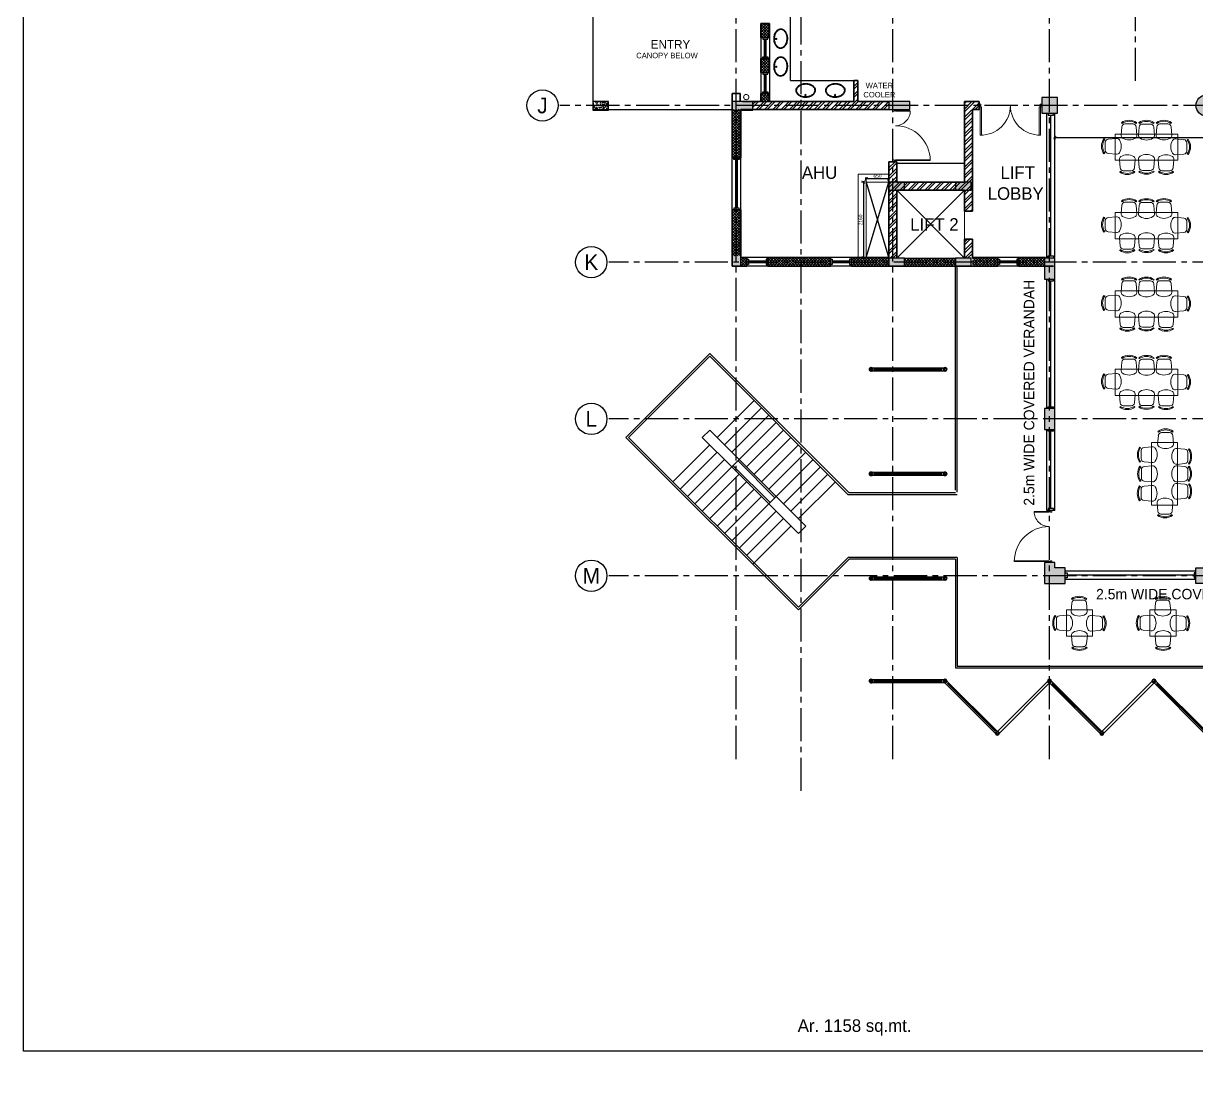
# Model space of a CAD drawing. Header units: millimetres. Extents: x -276609 to 1081398, y -453808 to 472098.
# Drawn here: x 306511 to 340181, y 54742 to 85408 of the extents above; entities that cross this region are included whole.
import ezdxf
from ezdxf.enums import TextEntityAlignment as Align

# ---------------------------------------------------------------- set-up
doc = ezdxf.new("R2010")
doc.units = ezdxf.units.MM
doc.header["$MEASUREMENT"] = 0
doc.linetypes.add('ACAD_ISO10W100', pattern=[18, 12, -3, 0, -3])
doc.linetypes.add('CENTER2', pattern=[28.575, 19.05, -3.175, 3.175, -3.175])
for name, color, linetype in [('A-Anno Tags', 6, 'Continuous'), ('A-Elevation', 4, 'Continuous'), ('A-Railing', 4, 'Continuous'), ('A-Sanitory', 181, 'Continuous'), ('A-Wall Patt', 8, 'Continuous'), ('A-Window', 4, 'Continuous'), ('Anno_Frames', 7, 'Continuous'), ('Anno_Labels', 7, 'Continuous'), ('AREA', 7, 'Continuous'), ('Dimension', 7, 'Continuous'), ('S-Conc Patt', 9, 'Continuous'), ('SHADING COLUMNS', 210, 'Continuous'), ('text', 252, 'Continuous')]:
    doc.layers.add(name, color=color, linetype=linetype)
doc.layers.add('A-Anno-Grid Lines', color=7, linetype='Continuous', true_color=0xbbc3bd)
for name, color, linetype, lineweight in [('A-Detail Lines', 241, 'Continuous', 25), ('A-DETL-LLIN', 3, 'Continuous', 9), ('A-Door', 4, 'Continuous', 9), ('A-Wall Sec', 1, 'Continuous', 20), ('A-WIN', 5, 'Continuous', 25), ('frntr', 42, 'Continuous', 13), ('PLUMBING', 3, 'ACAD_ISO10W100', 18), ('S-Concrete', 40, 'Continuous', 25), ('SHADE SCREEN', 171, 'Continuous', 15), ('STAIR', 3, 'Continuous', 9)]:
    doc.layers.add(name, color=color, linetype=linetype, lineweight=lineweight)
doc.layers.add('I-Furniture', color=7, linetype='Continuous', lineweight=20, true_color=0xb35900)
doc.styles.get("Standard").update_dxf_attribs({"font": ''})
doc.styles.get('Standard').set_extended_font_data('Gill Sans MT')
doc.dimstyles.new('IIITD_WD_M @ 100', dxfattribs={"dimscale": 100, "dimtxt": 1, "dimasz": 1, "dimexe": 0.5, "dimexo": 0.25, "dimgap": 0.3, "dimtad": 1, "dimdec": 0, "dimrnd": 1, "dimzin": 0, "dimdsep": 46, "dimtxsty": 'Standard', "dimblk": 'ARCHTICK', "dimcen": 0.2, "dimdle": 0.3, "dimclrd": 256, "dimclre": 256, "dimclrt": 256, "dimadec": 0, "dimazin": 0, "dimtfac": 1, "dimtdec": 0, "dimtofl": 0, "dimtmove": 0, "dimatfit": 0, "dimfxl": 0.5, "dimfxlon": 1, "dimtolj": 1, "dimtzin": 0, "dimlwd": -1, "dimlwe": -1, "dimarcsym": 0})
pattern_1 = [(45, (-144842.34, 985.06), (-119.32427, 119.32427), []), (45, (-144762.8, 985.06), (-119.32427, 119.32427), [])]
pattern_2 = [(45, (-144842.344, 985.06), (-39.7747564, 39.7747564), []), (135, (-144842.344, 985.06), (-39.7747564, -39.7747564), [])]

# ---------------------------------------------------------------- blocks, each defined once
blk = doc.blocks.new('Round Bar - 3_-44-4 First Floor Lvl')
at = {"layer": 'A-WIN'}
for p, q in [((-1035, -37), (-1035, 25)), ((1026, 38), (-1023, 38)), ((1026, 38), (-1023, 38)), ((1027, 38), (1026, 38)), ((1027, 38), (1026, 38)), ((1064, 38), (1038, 38)), ((1064, 38), (1038, 38)), ((1064, 38), (1064, -3)), ((-1027, -38), (-1026, -38)), ((-1027, -38), (-1026, -38)), ((-1026, -38), (1023, -38)), ((-1026, -38), (1023, -38))]:
    blk.add_line(p, q, dxfattribs=at)
blk = doc.blocks.new('Round Bar - 3_-159-4 First Floor Lvl')
at = {"layer": 'A-WIN'}
for p, q in [((-1051, -27), (-1051, 38)), ((-1038, 38), (-1051, 38)), ((-1038, 38), (-1051, 38)), ((-1026, 38), (-1027, 38)), ((-1026, 38), (-1027, 38)), ((1023, 38), (-1026, 38)), ((1023, 38), (-1026, 38)), ((1057, 1), (1057, -38)), ((-1023, -38), (1026, -38)), ((-1023, -38), (1026, -38)), ((1026, -38), (1027, -38)), ((1026, -38), (1027, -38)), ((1038, -38), (1057, -38)), ((1038, -38), (1057, -38))]:
    blk.add_line(p, q, dxfattribs=at)
blk = doc.blocks.new('Round Bar - 3_-172-4 First Floor Lvl')
at = {"layer": 'A-WIN'}
for p, q in [((-1051, -24), (-1051, 38)), ((-1038, 38), (-1051, 38)), ((-1038, 38), (-1051, 38)), ((-1025, 38), (-1026, 38)), ((-1025, 38), (-1026, 38)), ((1023, 38), (-1025, 38)), ((1023, 38), (-1025, 38)), ((1057, 1), (1057, -38)), ((-1045, -38), (-1038, -38)), ((-1045, -38), (-1038, -38)), ((-1027, -38), (-1026, -38)), ((-1027, -38), (-1026, -38)), ((-1026, -38), (1026, -38)), ((-1026, -38), (1026, -38)), ((1026, -38), (1027, -38)), ((1026, -38), (1027, -38)), ((1038, -38), (1057, -38)), ((1038, -38), (1057, -38))]:
    blk.add_line(p, q, dxfattribs=at)
blk = doc.blocks.new('Round Bar - 3_-170-4 First Floor Lvl')
at = {"layer": 'A-WIN'}
for p, q in [((-1051, 38), (-1051, -38)), ((-1038, 38), (-1051, 38)), ((-1038, 38), (-1051, 38)), ((-1026, 38), (-1028, 38)), ((-1026, 38), (-1028, 38)), ((1026, 38), (-1026, 38)), ((1026, 38), (-1026, 38)), ((1027, 38), (1026, 38)), ((1027, 38), (1026, 38)), ((1057, 38), (1038, 38)), ((1057, 38), (1038, 38)), ((1057, -38), (1057, 38)), ((-1051, -38), (-1038, -38)), ((-1051, -38), (-1038, -38)), ((-1027, -38), (-1026, -38)), ((-1027, -38), (-1026, -38)), ((-1026, -38), (1026, -38)), ((-1026, -38), (1026, -38)), ((1026, -38), (1028, -38)), ((1026, -38), (1028, -38)), ((1038, -38), (1057, -38)), ((1038, -38), (1057, -38))]:
    blk.add_line(p, q, dxfattribs=at)
blk = doc.blocks.new('Round Bar - 3_-167-4 First Floor Lvl')
at = {"layer": 'A-WIN'}
for p, q in [((-1051, -38), (-1051, 24)), ((-1038, 38), (-1044, 38)), ((-1038, 38), (-1044, 38)), ((1026, 38), (-1026, 38)), ((-1026, 38), (-1026, 38)), ((-1026, 38), (-1026, 38)), ((-1026, 38), (-1026, 38)), ((1026, 38), (-1026, 38)), ((-1026, 38), (-1026, 38)), ((1027, 38), (1026, 38)), ((1027, 38), (1026, 38)), ((1057, 38), (1038, 38)), ((1057, 38), (1038, 38)), ((1057, -38), (1057, 38)), ((-1051, -38), (-1038, -38)), ((-1051, -38), (-1038, -38)), ((-1026, -38), (-1026, -38)), ((-1026, -38), (-1026, -38)), ((-1026, -38), (1026, -38)), ((-1026, -38), (1026, -38)), ((-1026, -38), (-1026, -38)), ((-1026, -38), (-1026, -38)), ((1026, -38), (1028, -38)), ((1026, -38), (1028, -38)), ((1038, -38), (1057, -38)), ((1038, -38), (1057, -38))]:
    blk.add_line(p, q, dxfattribs=at)
blk = doc.blocks.new('basin2')
for points in [[(278, -206, 0.12976), (261, -133, 0.106426), (201, -63, 0.084431), (116, -18, 0.073534), (7, 0, 0.073534), (-102, -14, 0.084431), (-188, -55, 0.106426), (-251, -122, 0.12976), (-272, -195, 0.12976), (-254, -269, 0.106426), (-194, -339, 0.084431), (-109, -383, 0.073534), (-1, -402, 0.073534), (108, -388, 0.084431), (195, -347, 0.106426), (258, -279, 0.12976)], [(263, -201, 0.119977), (247, -140, 0.106426), (192, -75, 0.084431), (111, -33, 0.073534), (7, -15, 0.073534), (-97, -28, 0.084431), (-180, -67, 0.106426), (-238, -130, 0.12976), (-257, -196, 0.009633), (-257, -201, 0.119977), (-240, -262, 0.106426), (-185, -327, 0.084431), (-104, -369, 0.073534), (0, -387, 0.073534), (104, -373, 0.084431), (187, -334, 0.106426), (245, -272, 0.12976), (263, -206, 0.009633)]]:
    blk.add_lwpolyline(points, format="xyb", close=True)
for radius in [17.8, 12.2]:
    blk.add_circle((-4, -64), radius)
blk = doc.blocks.new('Grid Head')
blk.add_circle((0, 0), 3)
at = {"layer": 'Anno_Labels'}
blk.add_attdef('GRID_NAME', text='', height=3, dxfattribs=at).set_placement((0, 0), align=Align.MIDDLE_CENTER)
blk = doc.blocks.new('grd din')
at = {"layer": 'A-Anno-Grid Lines', "linetype": 'CENTER2', "ltscale": 50}
for p, q in [((484314, 133526), (484314, 180371)), ((486784, 152996), (486784, 180371)), ((475314, 133526), (475314, 179267)), ((477184, 132609), (477184, 179317)), ((479814, 133526), (479814, 179267)), ((520545, 152289), (470258, 152289)), ((516514, 147789), (471659, 147789)), ((516514, 143289), (471659, 143289)), ((516514, 138789), (471659, 138789))]:
    blk.add_line(p, q, dxfattribs=at)
at = {"layer": 'Anno_Frames'}
ref = blk.add_blockref('Grid Head', (469758, 152289), dxfattribs=dict(at, xscale=150, yscale=150, zscale=150))
ref.add_attrib('GRID_NAME', 'J', dxfattribs={"layer": '0', "height": 450}).set_placement((469758, 152289), align=Align.MIDDLE_CENTER)
ref = blk.add_blockref('Grid Head', (471159, 147789), dxfattribs=dict(at, xscale=150, yscale=150, zscale=150))
ref.add_attrib('GRID_NAME', 'K', dxfattribs={"layer": '0', "height": 450}).set_placement((471159, 147789), align=Align.MIDDLE_CENTER)
ref = blk.add_blockref('Grid Head', (471159, 143289), dxfattribs=dict(at, xscale=150, yscale=150, zscale=150))
ref.add_attrib('GRID_NAME', 'L', dxfattribs={"layer": '0', "height": 450}).set_placement((471159, 143289), align=Align.MIDDLE_CENTER)
ref = blk.add_blockref('Grid Head', (471159, 138789), dxfattribs=dict(at, xscale=150, yscale=150, zscale=150))
ref.add_attrib('GRID_NAME', 'M', dxfattribs={"layer": '0', "height": 450}).set_placement((471159, 138789), align=Align.MIDDLE_CENTER)
blk = doc.blocks.new('Big Door Garbage')
at = {"layer": 'A-Door', "color": 5, "lineweight": 18}
for p, q in [((-12550, 128778), (-12500, 128778)), ((-12550, 128703), (-12550, 128778)), ((-12550, 128703), (-12515, 128703)), ((-12515, 128738), (-12500, 128738)), ((-12515, 128703), (-12515, 128738)), ((-12515, 128703), (-12515, 128273)), ((-12499, 128703), (-12515, 128703)), ((-12500, 128778), (-12500, 128738)), ((-12499, 128703), (-12499, 128273)), ((-11101, 128703), (-11101, 127703)), ((-11101, 128703), (-11085, 128703)), ((-11100, 128778), (-11100, 128738)), ((-11050, 128778), (-11100, 128778)), ((-11085, 128738), (-11100, 128738)), ((-11085, 128703), (-11085, 128738)), ((-11050, 128703), (-11085, 128703)), ((-11085, 128703), (-11085, 127703)), ((-11050, 128703), (-11050, 128778))]:
    blk.add_line(p, q, dxfattribs=at)
at = {"layer": 'A-Door', "lineweight": 18}
for centre, radius, start, end in [((-12515, 128703), 430, 270, 0), ((-11085, 128703), 1000, 180, 270)]:
    blk.add_arc(centre, radius, start, end, dxfattribs=at)
blk = doc.blocks.new('w8')
at = {"layer": 'A-Window', "color": 2, "lineweight": 30}
blk.add_line((484324, 139289), (484324, 142939), dxfattribs=at)
at = {"layer": 'A-Window'}
for points in [[(484209, 139239), (484209, 142989)], [(484399, 142989), (484399, 142939), (484249, 142939), (484249, 142989)], [(484439, 139239), (484439, 142989)], [(484399, 139239), (484399, 139289), (484249, 139289), (484249, 139239)]]:
    blk.add_lwpolyline(points, dxfattribs=at)
blk = doc.blocks.new('din d7')
at = {"layer": 'A-Door', "color": 5, "lineweight": 18}
for p, q in [((486934, 174520), (486934, 175332)), ((486969, 174518), (486969, 175332)), ((488629, 174518), (488629, 175332)), ((488664, 174518), (488664, 175332)), ((486899, 174518), (486934, 174518)), ((486899, 174518), (486899, 174443)), ((486899, 174443), (486949, 174443)), ((486934, 174518), (486934, 174483)), ((486969, 174518), (486934, 174518)), ((486934, 174483), (486949, 174483)), ((486949, 174443), (486949, 174483)), ((488629, 174518), (488664, 174518)), ((488664, 174483), (488649, 174483)), ((488649, 174443), (488649, 174483)), ((488699, 174443), (488649, 174443)), ((488664, 174518), (488664, 174483)), ((488699, 174518), (488664, 174518)), ((488699, 174518), (488699, 174443))]:
    blk.add_line(p, q, dxfattribs=at)
at = {"layer": 'A-Door', "lineweight": 18}
for centre, start, end in [((486950, 174483), 359.9841, 91.0727), ((488648, 174483), 88.9273, 180.0159)]:
    blk.add_arc(centre, 849, start, end, dxfattribs=at)
blk = doc.blocks.new('din v1')
at = {"layer": 'A-Window', "color": 2, "lineweight": 60}
blk.add_line((474051, 158052), (474051, 157552), dxfattribs=at)
at = {"layer": 'A-Window'}
for points in [[(473926, 158102), (473926, 157502)], [(473976, 158102), (473976, 158052), (474126, 158052), (474126, 158102)], [(474176, 158102), (474176, 157502)], [(473976, 157502), (473976, 157552), (474126, 157552), (474126, 157502)]]:
    blk.add_lwpolyline(points, dxfattribs=at)
blk = doc.blocks.new('din w3')
at = {"layer": 'A-Window', "color": 2, "lineweight": 60}
blk.add_line((477594, 164984), (477594, 166384), dxfattribs=at)
at = {"layer": 'A-Window'}
for points in [[(477469, 164934), (477469, 166434)], [(477669, 166434), (477669, 166384), (477519, 166384), (477519, 166434)], [(477719, 164934), (477719, 166434)], [(477669, 164934), (477669, 164984), (477519, 164984), (477519, 164934)]]:
    blk.add_lwpolyline(points, dxfattribs=at)
blk = doc.blocks.new('ergrthyjty')
at = {"layer": 'S-Conc Patt'}
h = blk.add_hatch(dxfattribs=at)
h.set_pattern_fill('AR-CONC', color=8, scale=20, style=0)
h.set_pattern_definition([(50, (-806698.31, 1146868.39), (143.4520365, -12.550427), [15, -165]), (355, (-806698.31, 1146868.39), (-27.750267, 150.438427), [12, -132]), (100.4514, (-806686.35, 1146867.34), (115.701876, 137.887908), [12.748038, -140.228422]), (46.1842, (-806698.3, 1146908.39), (213.44821, -33.103803), [22.5, -247.5]), (96.6356, (-806680.52, 1146905.63), (186.93254, 194.823574), [19.122058, -210.3426]), (351.1842, (-806698.3, 1146908.4), (186.93239, 194.82372), [18, -198]), (21, (-806678.31, 1146898.39), (119.3814104, -80.523778), [15, -165]), (326, (-806678.31, 1146898.39), (48.663066, 145.030009), [12, -132]), (71.4514, (-806668.36, 1146891.68), (168.044526, 64.506099), [12.748038, -140.228422]), (37.5, (-806698.31, 1146868.39), (2.431971, 66.5787708), [0, -130.4, 0, -134, 0, -132.5]), (7.5, (-806698.31, 1146868.39), (52.6139075, 78.8823424), [0, -76.4, 0, -127.4, 0, -50.5]), (327.5, (-806742.91, 1146868.39), (106.7644872, -4.5109743), [0, -50, 0, -156, 0, -207]), (317.5, (-806762.91, 1146868.39), (116.637234, 20.0209965), [0, -65, 0, -103.6, 0, -147])])
h.paths.add_polyline_path([(467691, 82183), (467691, 81933), (468141, 81933), (468141, 82183)])
for points in [[(471691, 82183), (471691, 81933), (472291, 81933), (472291, 82183)], [(476191, 82183), (476191, 81953), (476791, 81953), (476791, 82183)], [(480581, 82293), (480581, 81843), (481031, 81843), (481031, 82293)], [(485606, 82068, 1), (485006, 82068, 1)], [(476191, 79863), (476191, 79633), (476641, 79633), (476641, 79863)], [(478101, 79863), (478101, 79633), (478551, 79633), (478551, 79863)], [(471941, 78053), (471691, 78053), (471691, 77453), (471941, 77453)], [(476191, 77683), (476191, 77453), (476641, 77453), (476641, 77683)], [(478101, 77683), (478101, 77453), (478551, 77453), (478551, 77683)], [(480956, 77683), (480656, 77683), (480656, 77083), (480956, 77083)], [(480956, 73368), (480656, 73368), (480656, 72768), (480956, 72768)], [(480656, 68343), (481256, 68343), (481256, 68793), (480956, 68793), (480956, 68943), (480656, 68943)], [(485606, 68343), (485606, 68793), (485006, 68793), (485006, 68343)]]:
    blk.add_hatch(color=8, dxfattribs=at).paths.add_polyline_path(points)
at = {"layer": 'S-Concrete'}
for points in [[(467691, 82183), (467691, 81933), (468141, 81933), (468141, 82183)], [(471691, 82183), (471691, 81933), (472291, 81933), (472291, 82183)], [(476191, 82183), (476191, 81953), (476791, 81953), (476791, 82183)], [(480581, 82293), (480581, 81843), (481031, 81843), (481031, 82293)], [(476191, 79863), (476191, 79633), (476641, 79633), (476641, 79863)], [(478101, 79863), (478101, 79633), (478551, 79633), (478551, 79863)], [(471941, 78053), (471691, 78053), (471691, 77453), (471941, 77453)], [(476191, 77683), (476191, 77453), (476641, 77453), (476641, 77683)], [(478101, 77683), (478101, 77453), (478551, 77453), (478551, 77683)], [(480956, 77683), (480656, 77683), (480656, 77083), (480956, 77083)], [(480956, 73368), (480656, 73368), (480656, 72768), (480956, 72768)], [(481256, 68793), (480956, 68793), (480956, 68943), (480656, 68943), (480656, 68343), (481256, 68343)], [(485606, 68793), (485606, 68343), (485006, 68343), (485006, 68793)]]:
    blk.add_lwpolyline(points, close=True, dxfattribs=at)
blk.add_circle((485306, 82068), 300, dxfattribs=at)
blk = doc.blocks.new('din w1')
at = {"layer": 'A-Window', "color": 2, "lineweight": 60}
blk.add_line((476279, 163779), (476779, 163779), dxfattribs=at)
at = {"layer": 'A-Window'}
for points in [[(476229, 163904), (476829, 163904)], [(476229, 163704), (476279, 163704), (476279, 163854), (476229, 163854)], [(476229, 163654), (476829, 163654)], [(476829, 163704), (476779, 163704), (476779, 163854), (476829, 163854)]]:
    blk.add_lwpolyline(points, dxfattribs=at)
blk = doc.blocks.new('yhtyjuyk')
at = {"layer": 'A-Window', "color": 2, "lineweight": 30}
blk.add_line((480841, 77753), (480841, 81793), dxfattribs=at)
at = {"layer": 'A-Window'}
for points in [[(480726, 77703), (480726, 81843)], [(480766, 81843), (480766, 81793), (480916, 81793), (480916, 81843)], [(480956, 77703), (480956, 81843)], [(480766, 77703), (480766, 77753), (480916, 77753), (480916, 77703)]]:
    blk.add_lwpolyline(points, dxfattribs=at)
blk = doc.blocks.new('Pipe-Column - Pipe3-1_2STD-50-2 GL')
at = {"layer": 'S-Concrete', "lineweight": 35}
for radius, start, end in [(50.8, 0, 180), (45.1, 0, 180), (45.1, 180, 0), (50.8, 180, 360)]:
    blk.add_arc((0, 0), radius, start, end, dxfattribs=at)
blk = doc.blocks.new('Pipe-Column - Pipe3-1_2STD-48-2 GL')
at = {"layer": 'S-Concrete', "lineweight": 35}
for radius, start, end in [(50.8, 0, 180), (50.8, 180, 360), (45.1, 360, 180), (45.1, 180, 360)]:
    blk.add_arc((0, 0), radius, start, end, dxfattribs=at)
blk = doc.blocks.new('Pipe-Column - Pipe3-1_2STD-49-2 GL')
at = {"layer": 'S-Concrete', "lineweight": 35}
for radius, start, end in [(50.8, 0, 180), (50.8, 180, 360), (45.1, 360, 180), (45.1, 180, 360)]:
    blk.add_arc((0, 0), radius, start, end, dxfattribs=at)
blk = doc.blocks.new('TRGHT4')
at = {"layer": 'SHADING COLUMNS'}
for name, p, rotation in [('Pipe-Column - Pipe3-1_2STD-48-2 GL', (397060, -137137), 135.0000000004137), ('Pipe-Column - Pipe3-1_2STD-48-2 GL', (399181, -137137), 135.0000000004137), ('Pipe-Column - Pipe3-1_2STD-50-2 GL', (427680, -137137), 44.9999999995862), ('Pipe-Column - Pipe3-1_2STD-50-2 GL', (429801, -137137), 44.9999999995862), ('Pipe-Column - Pipe3-1_2STD-48-2 GL', (397060, -140137), 135.0000000004137), ('Pipe-Column - Pipe3-1_2STD-48-2 GL', (399181, -140137), 135.0000000004137), ('Pipe-Column - Pipe3-1_2STD-50-2 GL', (427680, -140137), 44.9999999995862), ('Pipe-Column - Pipe3-1_2STD-50-2 GL', (429801, -140137), 44.9999999995862), ('Pipe-Column - Pipe3-1_2STD-48-2 GL', (397060, -143137), 135.0000000004137), ('Pipe-Column - Pipe3-1_2STD-48-2 GL', (399181, -143137), 135.0000000004137), ('Pipe-Column - Pipe3-1_2STD-50-2 GL', (427680, -143137), 44.9999999995862), ('Pipe-Column - Pipe3-1_2STD-50-2 GL', (429801, -143137), 44.9999999995862), ('Pipe-Column - Pipe3-1_2STD-48-2 GL', (397060, -146087), 135.0000000004137), ('Pipe-Column - Pipe3-1_2STD-49-2 GL', (399181, -146087), 135.0000000004137), ('Pipe-Column - Pipe3-1_2STD-50-2 GL', (427680, -146137), 44.9999999995862), ('Pipe-Column - Pipe3-1_2STD-50-2 GL', (429801, -146137), 44.9999999995862)]:
    blk.add_blockref(name, p, dxfattribs=dict(at, rotation=rotation))
for p in [(402181, -146087), (405181, -146087), (408181, -146087), (411181, -146087), (414181, -146087), (417181, -146087), (420181, -146087), (423181, -146087), (426181, -146087), (400681, -147587), (403681, -147587), (406681, -147587), (409681, -147587), (412681, -147587), (415681, -147587), (418681, -147587), (421681, -147587), (424681, -147587), (427681, -147587)]:
    blk.add_blockref('Pipe-Column - Pipe3-1_2STD-50-2 GL', p, dxfattribs=at)
blk = doc.blocks.new('chair1')
at = {"layer": 'I-Furniture'}
for p, q in [((-320, 228), (-84, 207)), ((1, 115), (1, -115)), ((16, 201), (42, 219)), ((-320, -228), (-84, -207)), ((16, -201), (42, -219))]:
    blk.add_line(p, q, dxfattribs=at)
for centre, radius, start, end in [((-108, 0), 351, 148.407, 211.593), ((-328, 135), 92.9, 85.0303, 148.407), ((-92, 115), 92.9, 0, 85.0303), ((-278, 0), 356, 325.6197, 34.3803), ((-278, 0), 387, 325.6197, 34.3803), ((-328, -135), 92.9, 211.593, 274.9697), ((-92, -115), 92.9, 274.9697, 0)]:
    blk.add_arc(centre, radius, start, end, dxfattribs=at)
blk = doc.blocks.new('trhrherth')
at = {"layer": 'I-Furniture'}
blk.add_lwpolyline([(488730, 136882), (488730, 137632), (490530, 137632), (490530, 136882)], close=True, dxfattribs=at)
at = {"layer": 'I-Furniture', "xscale": -1}
for p, rotation in [((489069, 137931), 270), ((489630, 137923), 270), ((490812, 137229), 180), ((490130, 136589), 90)]:
    blk.add_blockref('chair1', p, dxfattribs=dict(at, rotation=rotation))
at = {"layer": 'I-Furniture'}
for p, rotation in [((490180, 137930), 90), ((488473, 137246), 180), ((489128, 136589), 270), ((489630, 136592), 270)]:
    blk.add_blockref('chair1', p, dxfattribs=dict(at, rotation=rotation))
blk = doc.blocks.new('A$C276F41A0')
at = {"layer": 'A-Window', "color": 2, "lineweight": 30}
blk.add_line((-115, -3665), (-115, -50), dxfattribs=at)
at = {"layer": 'A-Window'}
for points in [[(-230, -3715), (-230, 0)], [(-190, 0), (-190, -50), (-40, -50), (-40, 0)], [(0, -3715), (0, 0)], [(-190, -3715), (-190, -3665), (-40, -3665), (-40, -3715)]]:
    blk.add_lwpolyline(points, dxfattribs=at)
blk = doc.blocks.new('_ArchTick')
at = {"color": 0, "linetype": 'ByBlock', "const_width": 0.15}
blk.add_lwpolyline([(-0.5, -0.5), (0.5, 0.5)], dxfattribs=at)
blk = doc.blocks.new('*D80')
at = {"layer": 'text', "transparency": 16777216}
for p, q in [((331379, 80947), (330669, 80947)), ((330699, 80873), (330699, 80997)), ((331349, 80873), (331349, 80997))]:
    blk.add_line(p, q, dxfattribs=at)
at = {"layer": 'text', "transparency": 16777216, "xscale": 100, "yscale": 100, "zscale": 100, "rotation": 180}
blk.add_blockref('_ArchTick', (330699, 80947), dxfattribs=at)
at = {"layer": 'text', "transparency": 16777216, "xscale": 100, "yscale": 100, "zscale": 100}
blk.add_blockref('_ArchTick', (331349, 80947), dxfattribs=at)
at = {"layer": 'text', "transparency": 16777216, "insert": (331024, 81028), "char_height": 100, "attachment_point": 5}
blk.add_mtext('\\A1;650', dxfattribs=at)
blk = doc.blocks.new('*D81')
at = {"layer": 'text', "transparency": 16777216}
for p, q in [((330674, 80848), (330568, 80848)), ((330618, 80878), (330618, 78658)), ((330674, 78688), (330568, 78688))]:
    blk.add_line(p, q, dxfattribs=at)
at = {"layer": 'text', "transparency": 16777216, "xscale": 100, "yscale": 100, "zscale": 100}
for p, rotation in [((330618, 80848), 90), ((330618, 78688), 270)]:
    blk.add_blockref('_ArchTick', p, dxfattribs=dict(at, rotation=rotation))
at = {"layer": 'text', "transparency": 16777216, "insert": (330537, 79768), "char_height": 100, "attachment_point": 5, "rotation": 90}
blk.add_mtext('\\A1;2160', dxfattribs=at)
blk = doc.blocks.new('wegegt')
at = {"layer": 'I-Furniture'}
blk.add_lwpolyline([(489413, 140432), (490163, 140432), (490163, 141182), (489413, 141182)], close=True, dxfattribs=at)
for p, rotation in [((489780, 141466), 90), ((489129, 140807), 180)]:
    blk.add_blockref('chair1', p, dxfattribs=dict(at, rotation=rotation))
at = {"layer": 'I-Furniture', "xscale": -1}
for p, rotation in [((490447, 140799), 180), ((489788, 140129), 90)]:
    blk.add_blockref('chair1', p, dxfattribs=dict(at, rotation=rotation))
blk = doc.blocks.new('*D421')
at = {"layer": 'A-Detail Lines', "transparency": 16777216}
for p, q in [((336114, 82179), (336114, 82079)), ((358349, 82179), (358349, 82079)), ((336084, 82129), (358379, 82129))]:
    blk.add_line(p, q, dxfattribs=at)
at = {"layer": 'A-Detail Lines', "transparency": 16777216, "xscale": 100, "yscale": 100, "zscale": 100, "rotation": 180}
blk.add_blockref('_ArchTick', (336114, 82129), dxfattribs=at)
at = {"layer": 'A-Detail Lines', "transparency": 16777216, "xscale": 100, "yscale": 100, "zscale": 100}
blk.add_blockref('_ArchTick', (358349, 82129), dxfattribs=at)
at = {"layer": 'A-Detail Lines', "transparency": 16777216, "insert": (347231, 82259), "char_height": 200, "attachment_point": 5}
blk.add_mtext('\\A1;22235', dxfattribs=at)
blk = doc.blocks.new('*D675')
at = {"layer": 'A-Detail Lines'}
for p, q in [((337954, 412813), (337954, 411253)), ((338004, 412783), (337904, 412783)), ((338004, 411283), (337904, 411283)), ((490332, 36500), (499162, 36500)), ((490362, 36550), (490362, 36450)), ((499132, 36550), (499132, 36450))]:
    blk.add_line(p, q, dxfattribs=at)
at = {"layer": 'A-Detail Lines', "xscale": 100, "yscale": 100, "zscale": 100}
for p, rotation in [((337954, 412783), 90), ((337954, 411283), 270), ((490362, 36500), 180)]:
    blk.add_blockref('_ArchTick', p, dxfattribs=dict(at, rotation=rotation))
blk.add_blockref('_ArchTick', (499132, 36500), dxfattribs=at)
at = {"layer": 'A-Detail Lines', "insert": (337873, 412033), "char_height": 100, "attachment_point": 5, "rotation": 90}
blk.add_mtext('\\A1;1500', dxfattribs=at)
at = {"layer": 'A-Detail Lines', "insert": (494747, 36632), "char_height": 200, "attachment_point": 5}
blk.add_mtext('\\A1;8770', dxfattribs=at)

msp = doc.modelspace()

# ---------------------------------------------------------------- hatches: boundary and pattern name
at = {"layer": 'A-Wall Patt'}
h = msp.add_hatch(dxfattribs=at)
h.set_pattern_fill('ANSI37', color=256, scale=450, style=0)
h.set_pattern_definition(pattern_2)
h.paths.add_polyline_path([(327928.9, 85407.7), (327678.9, 85407.7), (327678.9, 85002.7), (327928.9, 85002.7)])
h = msp.add_hatch(dxfattribs=at)
h.set_pattern_fill('ANSI37', color=256, scale=450, style=0)
h.set_pattern_definition(pattern_2)
h.paths.add_polyline_path([(327928.9, 84402.7), (327678.9, 84402.7), (327678.9, 83997.7), (327928.9, 83997.7)])
h = msp.add_hatch(dxfattribs=at)
h.set_pattern_fill('ANSI32', color=256, scale=450, angle=360, style=0)
h.set_pattern_definition(pattern_1)
h.paths.add_polyline_path([(331348.9, 83167.7), (330463.9, 83167.7), (330463.9, 83767.7), (330348.9, 83767.7), (330348.9, 83167.7), (327448.9, 83167.7), (327448.9, 82937.7), (331348.9, 82937.7)])
h = msp.add_hatch(dxfattribs=at)
h.set_pattern_fill('ANSI37', color=256, scale=450, style=0)
h.set_pattern_definition(pattern_2)
h.paths.add_polyline_path([(327928.9, 83397.7), (327678.9, 83397.7), (327678.9, 83167.7), (327928.9, 83167.7)])
h = msp.add_hatch(dxfattribs=at)
h.set_pattern_fill('ANSI32', color=256, scale=450, angle=360, style=0)
h.set_pattern_definition(pattern_1)
h.paths.add_polyline_path([(331578.9, 80617.7), (331348.9, 80617.7), (331348.9, 78667.7), (331578.9, 78667.7)])
h.paths.add_polyline_path([(333748.9, 79217.7), (333518.9, 79217.7), (333518.9, 78667.7), (333708.9, 78667.7), (333748.9, 78687.7)])
h.paths.add_polyline_path([(333748.9, 82937.7), (333938.9, 82937.7), (333938.9, 83167.7), (333518.9, 83167.7), (333518.9, 80847.7), (331578.9, 80847.7), (331578.9, 81437.7), (331348.9, 81437.7), (331348.9, 80617.7), (331578.9, 80617.7), (333518.9, 80617.7), (333518.9, 80017.7), (333748.9, 80017.7)])
h = msp.add_hatch(dxfattribs=at)
h.set_pattern_fill('ANSI37', color=256, scale=450, style=0)
h.set_pattern_definition(pattern_2)
h.paths.add_polyline_path([(327098.9, 82937.7), (326848.9, 82937.7), (326848.9, 81552.7), (327098.9, 81552.7)])
h = msp.add_hatch(dxfattribs=at)
h.set_pattern_fill('ANSI37', color=256, scale=450, style=0)
h.set_pattern_definition(pattern_2)
h.paths.add_polyline_path([(327098.9, 80052.7), (326848.9, 80052.7), (326848.9, 78737.7), (327098.9, 78737.7)])
h = msp.add_hatch(dxfattribs=at)
h.set_pattern_fill('ANSI37', color=256, scale=450, style=0)
h.set_pattern_definition(pattern_2)
h.paths.add_polyline_path([(327274.6, 78437.7), (327274.6, 78687.7), (327098.9, 78687.7), (327098.9, 78437.7)])
h = msp.add_hatch(dxfattribs=at)
h.set_pattern_fill('ANSI37', color=256, scale=450, style=0)
h.set_pattern_definition(pattern_2)
h.paths.add_polyline_path([(327874.6, 78687.7), (327874.6, 78437.7), (329674.6, 78437.7), (329674.6, 78687.7)])
h = msp.add_hatch(dxfattribs=at)
h.set_pattern_fill('ANSI37', color=256, scale=450, style=0)
h.set_pattern_definition(pattern_2)
h.paths.add_polyline_path([(331348.9, 78687.7), (330274.6, 78687.7), (330274.6, 78437.7), (331348.9, 78437.7)])
h = msp.add_hatch(dxfattribs=at)
h.set_pattern_fill('ANSI37', color=256, scale=450, style=0)
h.set_pattern_definition(pattern_2)
h.paths.add_polyline_path([(333258.9, 78667.7), (331798.9, 78667.7), (331798.9, 78437.7), (333258.9, 78437.7)])
h = msp.add_hatch(dxfattribs=at)
h.set_pattern_fill('ANSI37', color=256, scale=450, style=0)
h.set_pattern_definition(pattern_2)
h.paths.add_polyline_path([(334474.6, 78687.7), (333748.9, 78687.7), (333748.9, 78667.7), (333748.9, 78437.7), (334474.6, 78437.7)])
h = msp.add_hatch(dxfattribs=at)
h.set_pattern_fill('ANSI37', color=256, scale=450, style=0)
h.set_pattern_definition(pattern_2)
h.paths.add_polyline_path([(335813.9, 78687.7), (335074.6, 78687.7), (335074.6, 78437.7), (335813.9, 78437.7)])

# ---------------------------------------------------------------- linework, layer by layer
at = {"layer": 'A-Anno Tags'}
msp.add_line((331578.9, 81437.7), (331578.9, 81397.7), dxfattribs=at)
at = {"layer": 'A-Detail Lines'}
for p, q in [((331578.9, 81397.7), (333518.9, 81397.7)), ((333518.9, 78667.7), (331578.9, 80617.7)), ((331578.9, 78667.7), (333518.9, 80617.7))]:
    msp.add_line(p, q, dxfattribs=at)
at = {"layer": 'A-DETL-LLIN'}
msp.add_line((333518.9, 80017.7), (333518.9, 79217.7), dxfattribs=at)
at = {"layer": 'A-Elevation'}
for q in [(328528.9, 86237.7), (330348.9, 83767.7)]:
    msp.add_line((328528.9, 83767.7), q, dxfattribs=at)
at = {"layer": 'A-Railing'}
for p, q in [((333263.9, 72005.1), (333263.9, 78437.7)), ((333313.9, 71955.1), (333313.9, 78437.7)), ((326207.6, 75927.5), (323803.4, 73523.3)), ((326207.6, 75856.8), (323874.2, 73523.3)), ((326207.6, 75927.5), (330207.4, 71927.7)), ((326207.6, 75856.8), (330186.6, 71877.7)), ((323803.4, 73523.3), (328753.2, 68573.6)), ((323874.2, 73523.3), (328753.2, 68644.3)), ((328116.8, 71826.3), (326384.4, 73558.7)), ((328081.4, 71790.9), (327020.8, 72851.6)), ((327056.1, 72886.9), (327904.7, 72038.4)), ((326844, 72674.8), (327904.7, 71614.1)), ((326879.4, 72710.2), (327940, 71649.5)), ((333313.9, 71877.7), (330186.6, 71877.7)), ((333263.9, 71927.7), (330207.4, 71927.7)), ((330186.6, 70077.7), (328753.2, 68644.3)), ((333313.9, 70077.7), (330186.6, 70077.7)), ((333313.9, 70077.7), (333313.9, 66952.7)), ((330207.4, 70027.7), (328753.2, 68573.6)), ((333263.9, 70027.7), (330207.4, 70027.7)), ((333263.9, 70027.7), (333263.9, 66902.7)), ((333263.9, 66902.7), (361113.9, 66902.7)), ((333313.9, 66952.7), (361063.9, 66952.7))]:
    msp.add_line(p, q, dxfattribs=at)
at = {"layer": 'A-Wall Patt'}
msp.add_lwpolyline([(326848.9, 86467.7), (322848.9, 86467.7), (322848.9, 82938.7), (326848.9, 82938.7)], dxfattribs=at)
at = {"layer": 'A-Wall Sec', "lineweight": 35}
for p, q in [((327678.9, 85407.7), (327678.9, 85002.7)), ((327678.9, 85407.7), (327928.9, 85407.7)), ((327928.9, 85002.7), (327928.9, 85407.7)), ((327678.9, 85002.7), (327928.9, 85002.7)), ((327678.9, 84402.7), (327678.9, 83997.7)), ((327928.9, 84402.7), (327678.9, 84402.7)), ((327928.9, 83997.7), (327928.9, 84402.7)), ((327678.9, 83997.7), (327928.9, 83997.7)), ((330463.9, 83767.7), (330348.9, 83767.7)), ((330348.9, 83767.7), (330348.9, 83167.7)), ((330463.9, 83767.7), (330463.9, 83167.7)), ((326848.9, 81552.7), (326848.9, 83397.7)), ((326848.9, 83397.7), (327078.9, 83397.7)), ((327078.9, 83397.7), (327078.9, 83167.7)), ((330348.9, 83167.7), (327148.9, 83167.7)), ((327678.9, 83397.7), (327678.9, 83167.7)), ((327928.9, 83397.7), (327678.9, 83397.7)), ((327928.9, 83167.7), (327928.9, 83397.7)), ((331348.9, 83167.7), (330463.9, 83167.7)), ((333518.9, 83167.7), (333518.9, 80847.7)), ((333938.9, 83167.7), (333518.9, 83167.7)), ((333938.9, 82937.7), (333938.9, 83167.7)), ((327098.9, 81552.7), (327098.9, 82937.7)), ((327098.9, 82937.7), (331348.9, 82937.7)), ((333748.9, 80017.7), (333748.9, 82937.7)), ((333748.9, 82937.7), (333938.9, 82937.7)), ((326848.9, 81552.7), (327098.9, 81552.7)), ((331348.9, 81437.7), (331578.9, 81437.7)), ((331348.9, 81437.7), (331348.9, 78667.7)), ((331578.9, 80847.7), (331578.9, 81437.7)), ((331578.9, 80847.7), (333518.9, 80847.7)), ((331578.9, 80617.7), (331578.9, 78667.7)), ((331578.9, 80617.7), (333518.9, 80617.7)), ((333518.9, 80617.7), (333518.9, 80017.7)), ((326848.9, 80052.7), (326848.9, 78437.7)), ((327098.9, 80052.7), (326848.9, 80052.7)), ((327098.9, 78667.7), (327098.9, 80052.7)), ((333518.9, 80017.7), (333748.9, 80017.7)), ((333518.9, 79217.7), (333518.9, 78667.7)), ((333748.9, 79217.7), (333518.9, 79217.7)), ((333748.9, 78687.7), (333748.9, 79217.7)), ((327274.6, 78687.7), (327098.9, 78687.7)), ((327274.6, 78437.7), (327274.6, 78687.7)), ((329674.6, 78687.7), (327874.6, 78687.7)), ((327874.6, 78687.7), (327874.6, 78437.7)), ((329674.6, 78437.7), (329674.6, 78687.7)), ((331348.9, 78687.7), (330274.6, 78687.7)), ((330274.6, 78687.7), (330274.6, 78437.7)), ((334474.6, 78687.7), (333748.9, 78687.7)), ((334474.6, 78437.7), (334474.6, 78687.7)), ((335848.9, 78687.7), (335074.6, 78687.7)), ((335074.6, 78687.7), (335074.6, 78437.7)), ((326848.9, 78437.7), (327274.6, 78437.7)), ((327874.6, 78437.7), (329674.6, 78437.7)), ((330274.6, 78437.7), (334474.6, 78437.7)), ((335074.6, 78437.7), (336078.9, 78437.7))]:
    msp.add_line(p, q, dxfattribs=at)
at = {"layer": 'A-Wall Sec'}
for p, q in [((330468.9, 78687.7), (330468.9, 81077.7)), ((330468.9, 81077.7), (331348.9, 81077.7)), ((330698.9, 78687.7), (330698.9, 80847.7)), ((330698.9, 80847.7), (331348.9, 80847.7)), ((331578.9, 78667.7), (333518.9, 78667.7))]:
    msp.add_line(p, q, dxfattribs=at)
at = {"layer": 'A-Window', "color": 2, "lineweight": 30}
msp.add_line((335998.9, 71477.7), (335998.9, 73702.7), dxfattribs=at)
at = {"layer": 'A-Window'}
for points in [[(336113.9, 71427.7), (335883.9, 71427.7), (335883.9, 73752.7)], [(336073.9, 73752.7), (336073.9, 73702.7), (335923.9, 73702.7), (335923.9, 73752.7)], [(336113.9, 71427.7), (336113.9, 73752.7)], [(336073.9, 71427.7), (336073.9, 71477.7), (335923.9, 71477.7), (335923.9, 71427.7)]]:
    msp.add_lwpolyline(points, dxfattribs=at)
at = {"layer": 'Dimension'}
msp.add_lwpolyline([(306511, 55906), (306511, 115306), (390511, 115306), (390511, 55906)], close=True, dxfattribs=at)
at = {"layer": 'PLUMBING'}
msp.add_circle((327257.4, 83293.7), 75, dxfattribs=at)
at = {"layer": 'S-Concrete'}
for p, q in [((325995.5, 73523.3), (326207.6, 73735.5)), ((326844, 72674.8), (325995.5, 73523.3)), ((327056.1, 72886.9), (326207.6, 73735.5)), ((326844, 72674.8), (327056.1, 72886.9)), ((327904.7, 71614.1), (328116.8, 71826.3)), ((328965.3, 70977.7), (328116.8, 71826.3)), ((328753.2, 70765.6), (327904.7, 71614.1)), ((328753.2, 70765.6), (328965.3, 70977.7))]:
    msp.add_line(p, q, dxfattribs=at)
at = {"layer": 'SHADE SCREEN', "lineweight": 35}
for p, q in [((332870.6, 75485.4), (330927.7, 75485.4)), ((330927.7, 75475.4), (332870.6, 75475.4)), ((332870.6, 72485.4), (330927.7, 72485.4)), ((330927.7, 72475.4), (332870.6, 72475.4)), ((332870.6, 69485.4), (330927.7, 69485.4)), ((330927.7, 69475.4), (332870.6, 69475.4)), ((332870.6, 66535.4), (330927.7, 66535.4)), ((330927.7, 66525.4), (332870.6, 66525.4)), ((333030.4, 66458.9), (334404.2, 65085.1)), ((334411.2, 65092.1), (333037.4, 66465.9)), ((336030.4, 66458.9), (337404.2, 65085.1)), ((337411.2, 65092.1), (336037.4, 66465.9)), ((339030.4, 66458.9), (340404.2, 65085.1)), ((340411.2, 65092.1), (339037.4, 66465.9))]:
    msp.add_line(p, q, dxfattribs=at)
at = {"layer": 'STAIR'}
for p, q in [((327480.4, 74584), (326419.7, 73523.3)), ((327692.5, 74371.9), (326631.9, 73311.2)), ((327904.7, 74159.7), (326844, 73099.1)), ((328116.8, 73947.6), (327056.1, 72886.9)), ((328328.9, 73735.5), (327268.3, 72674.8)), ((328541.1, 73523.3), (327480.4, 72462.7)), ((326207.6, 73311.2), (325146.9, 72250.5)), ((326419.7, 73099.1), (325359.1, 72038.4)), ((328753.2, 73311.2), (327692.5, 72250.5)), ((328965.3, 73099.1), (327904.7, 72038.4)), ((326631.9, 72886.9), (325571.2, 71826.3)), ((329177.5, 72886.9), (328116.8, 71826.3)), ((326844, 72674.8), (325783.3, 71614.1)), ((327056.1, 72462.7), (325995.5, 71402)), ((329389.6, 72674.8), (328328.9, 71614.1)), ((329601.7, 72462.7), (328541.1, 71402)), ((327268.3, 72250.5), (326207.6, 71189.9)), ((329813.9, 72250.5), (328753.2, 71189.9)), ((327480.4, 72038.4), (326419.7, 70977.7)), ((327692.5, 71826.3), (326631.9, 70765.6)), ((327904.7, 71614.1), (326844, 70553.5)), ((328116.8, 71402), (327056.1, 70341.4)), ((328328.9, 71189.9), (327268.3, 70129.2)), ((328541.1, 70977.7), (327445, 69881.7))]:
    msp.add_line(p, q, dxfattribs=at)
at = {"layer": 'text'}
for p, q in [((330698.9, 80847.7), (331348.9, 78667.7)), ((330698.9, 78687.7), (331348.9, 80847.7))]:
    msp.add_line(p, q, dxfattribs=at)

# ---------------------------------------------------------------- block references
at = {"layer": 'A-Anno-Grid Lines'}
msp.add_blockref('grd din', (-148350, -69236.5), dxfattribs=at)
at = {"layer": 'A-Detail Lines', "rotation": 270}
msp.add_blockref('Big Door Garbage', (207248.5, 58877.7), dxfattribs=at)
at = {"layer": 'A-Door', "xscale": -1}
for name, p, rotation in [('Big Door Garbage', (460239.2, 70387.7), 90), ('din d7', (-152960, 257533.1), 180)]:
    msp.add_blockref(name, p, dxfattribs=dict(at, rotation=rotation))
at = {"layer": 'A-Elevation'}
msp.add_blockref('yhtyjuyk', (-144842.3, 985.1), dxfattribs=at)
at = {"layer": 'A-Sanitory', "rotation": 90}
for p in [(328044.7, 84967.8), (328044.7, 84168.4)]:
    msp.add_blockref('basin2', p, dxfattribs=at)
at = {"layer": 'A-Sanitory', "xscale": -1, "rotation": 180}
for p in [(328959.5, 83283.6), (329809.5, 83283.6)]:
    msp.add_blockref('basin2', p, dxfattribs=at)
at = {"layer": 'A-Window'}
for name, p in [('din v1', (-146247.1, -73099)), ('din v1', (-146247.1, -74104)), ('din w3', (-150620, -84881.5))]:
    msp.add_blockref(name, p, dxfattribs=at)
for name, p, rotation in [('din w1', (804103.4, 242342), 180), ('din w1', (806503.4, 242342), 180), ('din w1', (811303.4, 242342), 180), ('w8', (479403.1, -414761.1), 90)]:
    msp.add_blockref(name, p, dxfattribs=dict(at, rotation=rotation))
at = {"layer": 'frntr'}
for p, rotation in [((828374, 219110.2), 180), ((828374, 216860.2), 180), ((828374, 214610.2), 180), ((828374, 212360.2), 180), ((476521.3, -417152.4), 90)]:
    msp.add_blockref('trhrherth', p, dxfattribs=dict(at, rotation=rotation))
at = {"layer": 'I-Furniture'}
for p in [(-152968.1, -72613.2), (-150568.1, -72613.2)]:
    msp.add_blockref('wegegt', p, dxfattribs=at)
at = {"layer": 'S-Concrete'}
for name, p in [('ergrthyjty', (-144842.3, 985.1)), ('TRGHT4', (-66219.2, 212614.8))]:
    msp.add_blockref(name, p, dxfattribs=at)
at = {"layer": 'SHADE SCREEN', "lineweight": 35}
for name, p, rotation in [('Round Bar - 3_-170-4 First Floor Lvl', (331904, 75475.4), 180), ('Round Bar - 3_-170-4 First Floor Lvl', (331904, 72475.4), 180), ('Round Bar - 3_-170-4 First Floor Lvl', (331904, 69475.4), 180), ('Round Bar - 3_-167-4 First Floor Lvl', (331904, 66525.4), 180), ('Round Bar - 3_-172-4 First Floor Lvl', (333713.9, 65775.4), 315.0000000005251), ('Round Bar - 3_-159-4 First Floor Lvl', (336713.9, 65775.4), 315.0000000005251), ('Round Bar - 3_-159-4 First Floor Lvl', (339713.9, 65775.4), 315.0000000005251)]:
    msp.add_blockref(name, p, dxfattribs=dict(at, rotation=rotation))
at = {"layer": 'SHADE SCREEN', "rotation": 224.9999999994749}
for p in [(335213.9, 65775.4), (338213.9, 65775.4)]:
    msp.add_blockref('Round Bar - 3_-44-4 First Floor Lvl', p, dxfattribs=at)
at = {"layer": 'text'}
msp.add_blockref('A$C276F41A0', (336113.9, 78067.7), dxfattribs=at)

# ---------------------------------------------------------------- texts
at = {"layer": 'A-Anno Tags', "insert": (324516.7, 84932.6), "char_height": 250, "attachment_point": 1}
msp.add_mtext('{\\fCentury Gothic|b0|i0|c0|p34;ENTRY}', dxfattribs=at)
at = {"layer": 'A-Anno Tags', "insert": (324982.4, 84486.8), "char_height": 157.5, "attachment_point": 5, "rotation": 0}
msp.add_mtext('{\\fCentury Gothic|b0|i0|c0|p34;CANOPY BELOW}', dxfattribs=at)
at = {"layer": 'AREA', "insert": (328734.9, 56815.4), "char_height": 360, "width": 7754.871, "attachment_point": 1}
msp.add_mtext('{\\fCentury Gothic|b0|i0|c0|p34;Ar. 1158 sq.mt.}', dxfattribs=at)
at = {"layer": 'PLUMBING', "insert": (331077.6, 83493.4), "char_height": 157.5, "attachment_point": 5, "rotation": 0}
msp.add_mtext('{\\fCentury Gothic|b0|i0|c0|p34;WATER\\PCOOLER}', dxfattribs=at)
at = {"layer": 'text', "char_height": 360, "width": 7754.871, "attachment_point": 1}
for s, insert in [('\\pi3385.2;{\\fCentury Gothic|b0|i0|c0|p34;AHU}', (325468.2, 81304.9)), ('\\pi3502.8;{\\fCentury Gothic|b0|i0|c0|p34;LIFT \\P\\pi3137.4;LOBBY}', (331050.7, 81304.9)), ('{\\fCentury Gothic|b0|i0|c0|p34;LIFT 2} ', (331961.6, 79817.1))]:
    msp.add_mtext(s, dxfattribs=dict(at, insert=insert))
at = {"layer": 'text', "insert": (335224, 71562.2), "char_height": 300, "attachment_point": 1, "rotation": 90}
msp.add_mtext('{\\fCentury Gothic|b0|i0|c0|p34;2.5m WIDE COVERED VERANDAH}', dxfattribs=at)
at = {"layer": 'text', "insert": (337297.2, 69173.8), "char_height": 300, "attachment_point": 1}
msp.add_mtext('{\\fCentury Gothic|b0|i0|c0|p34;2.5m WIDE COVERED VERANDAH}', dxfattribs=at)

# ---------------------------------------------------------------- dimensions: what is measured, and where the dimension line sits
at = {"layer": 'A-Detail Lines'}
dim = msp.add_linear_dim(base=(337954, 411283.4), p1=(338179.9, 412783.4), p2=(338179.9, 411283.4), angle=90, dimstyle='IIITD_WD_M @ 100', dxfattribs=at)
dim.commit()
dim.dimension.update_dxf_attribs({"geometry": '*D675', "text_midpoint": (337873.1, 412033.4)})
for base, p1, p2, picture, middle in [((499131.9, 36500.2), (490361.9, 37063.9), (499131.9, 37408.9), '*D675', (494746.9, 36632.1)), ((358348.9, 82129), (336113.9, 82827.7), (358348.9, 82827.7), '*D421', (347231.4, 82259))]:
    dim = msp.add_linear_dim(base=base, p1=p1, p2=p2, dimstyle='IIITD_WD_M @ 100', override={"dimtxt": 2}, dxfattribs=at)
    dim.commit()
    dim.dimension.update_dxf_attribs({"geometry": picture, "text_midpoint": middle})
at = {"layer": 'text'}
dim = msp.add_linear_dim(base=(330617.5, 78687.7), p1=(330698.9, 80847.7), p2=(330698.9, 78687.7), angle=90, dimstyle='IIITD_WD_M @ 100', override={"dimfxl": 2}, dxfattribs=at)
dim.commit()
dim.dimension.update_dxf_attribs({"geometry": '*D81', "text_midpoint": (330536.6, 79767.7)})
dim = msp.add_linear_dim(base=(330698.9, 80946.7), p1=(331348.9, 80847.7), p2=(330698.9, 80847.7), dimstyle='IIITD_WD_M @ 100', override={"dimfxl": 2}, dxfattribs=at)
dim.commit()
dim.dimension.update_dxf_attribs({"geometry": '*D80', "text_midpoint": (331023.9, 81027.6)})

doc.saveas('drawing.dxf')
